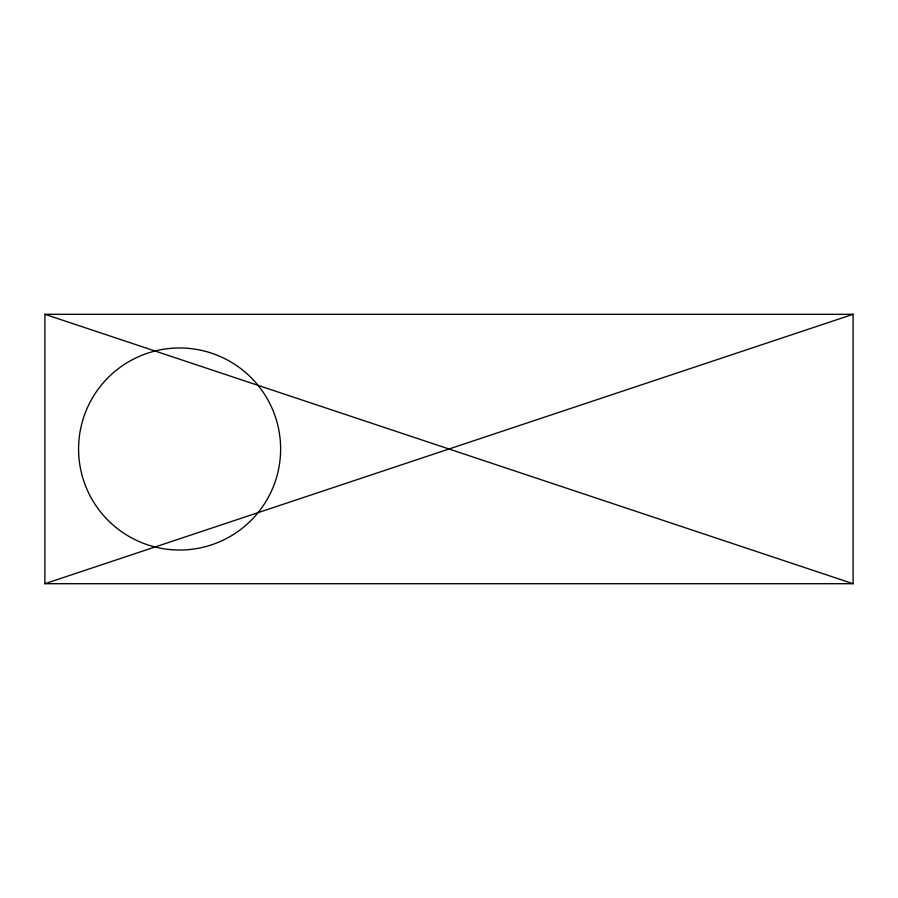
<?xml version="1.0" encoding="UTF-8"?>
<svg xmlns="http://www.w3.org/2000/svg" width="898" height="898" viewBox="0 0 898 898"><rect width="100%" height="100%" fill="white"/><g stroke="black" fill="none" stroke-linecap="round" stroke-linejoin="round"><path stroke-width="1.35" d="M44.9 583.7L853.1 314.3L853.1 583.7L44.9 583.7L44.9 314.3L853.1 314.3M44.9 314.3L853.1 583.7M129.088 536.488A101.025 101.025 0 0 0 280.625 449A101.025 101.025 0 0 0 129.088 361.512A101.025 101.025 0 0 0 129.088 536.488"/></g></svg>
